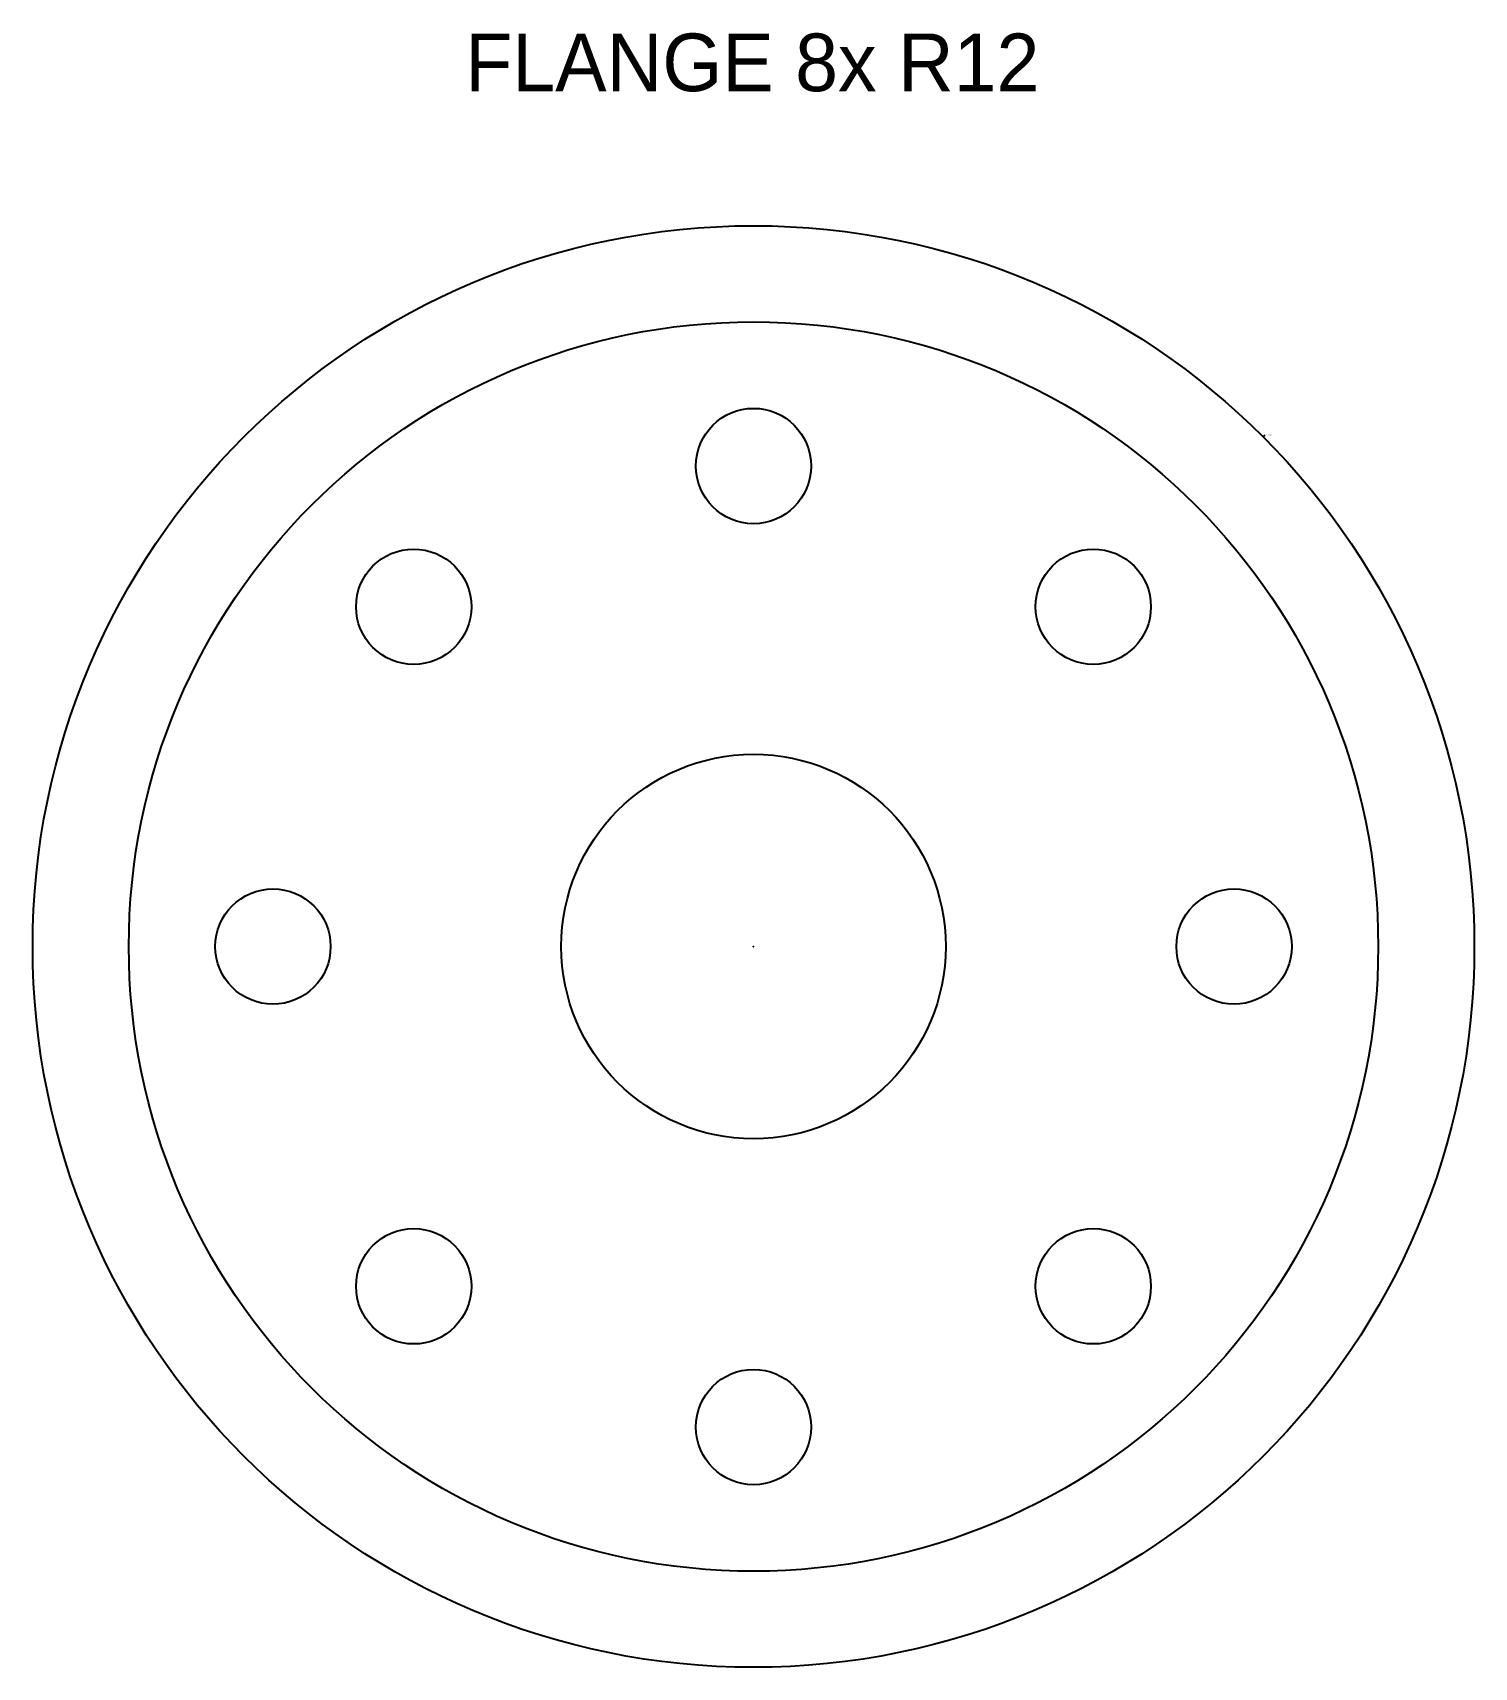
# Model space of a CAD drawing. Header units: inches. Extents: x -150 to 150, y -150 to 190.
import ezdxf

# ---------------------------------------------------------------- set-up
doc = ezdxf.new("R2010")
doc.units = ezdxf.units.IN
doc.header["$MEASUREMENT"] = 0
doc.layers.add('outline', color=7, linetype='Continuous')
doc.dimstyles.get("Standard").update_dxf_attribs({"dimtxt": 0.18, "dimasz": 0.18, "dimexe": 0.18, "dimexo": 0.0625, "dimgap": 0.09, "dimtad": 0, "dimtih": 1, "dimtoh": 1, "dimdec": 4, "dimzin": 0, "dimdsep": 46, "dimtxsty": 'Standard', "dimcen": 0.09, "dimadec": 0, "dimazin": 0, "dimtfac": 1, "dimtdec": 4, "dimtofl": 0, "dimtmove": 0, "dimatfit": 3, "dimfxl": 1, "dimtolj": 1, "dimtzin": 0, "dimarcsym": 0})

# ---------------------------------------------------------------- blocks, each defined once
blk = doc.blocks.new('*D1')
at = {"layer": 'outline', "color": 0}
for p, q in [((106.07, 106.07), (106.45, 106.45)), ((-0.09, 0), (0.09, 0)), ((0, -0.09), (0, 0.09))]:
    blk.add_line(p, q, dxfattribs=at)
blk.add_solid([(106.07, 106.07), (105.92, 105.96), (105.96, 105.92)], dxfattribs=at)
at = {"layer": 'outline', "color": 0, "insert": (107.22, 106.45), "char_height": 0.18, "attachment_point": 5}
blk.add_mtext('R150.0000', dxfattribs=at)

msp = doc.modelspace()

# ---------------------------------------------------------------- linework, layer by layer
at = {"layer": 'outline'}
for centre, radius in [((0, 0), 150), ((0, 0), 130), ((0, 100), 12), ((-70.71068, 70.71068), 12), ((70.71068, 70.71068), 12), ((0, 0), 40), ((-100, 0), 12), ((100, 0), 12), ((-70.71068, -70.71068), 12), ((70.71068, -70.71068), 12), ((0, -100), 12)]:
    msp.add_circle(centre, radius, dxfattribs=at)

# ---------------------------------------------------------------- texts
at = {"layer": 'outline', "insert": (-60, 190), "char_height": 12, "attachment_point": 1}
msp.add_mtext('FLANGE 8x R12', dxfattribs=at)

# ---------------------------------------------------------------- dimensions: what is measured, and where the dimension line sits
at = {"layer": 'outline'}
dim = msp.add_radius_dim(center=(0, 0), mpoint=(106.06602, 106.06602), dimstyle='Standard', dxfattribs=at)
dim.commit()
dim.dimension.update_dxf_attribs({"geometry": '*D1', "text_midpoint": (107.22485, 106.44785)})

doc.saveas('drawing.dxf')
